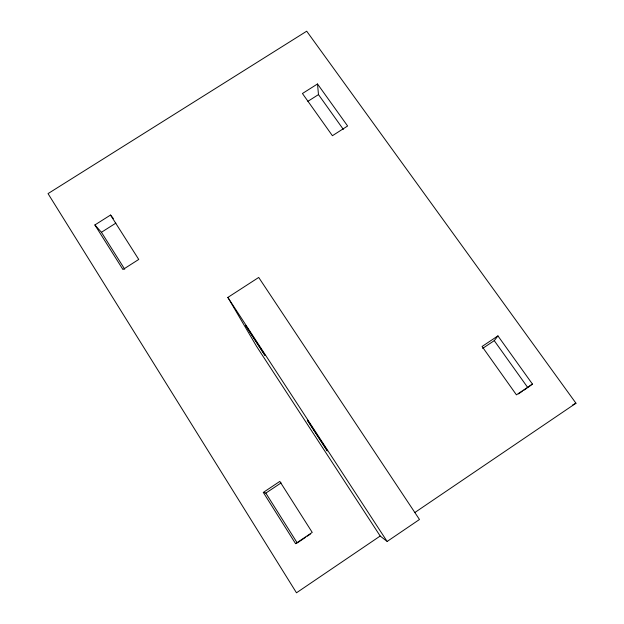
<?xml version="1.0" encoding="UTF-8"?>
<svg xmlns="http://www.w3.org/2000/svg" width="624" height="624" viewBox="0 0 624 624"><rect width="100%" height="100%" fill="white"/><g stroke="black" fill="none" stroke-linecap="round" stroke-linejoin="round"><path stroke-width="0.94" d="M494.255 340.657L497.936 335.891L532.428 384.056L527.787 387.605L494.255 340.657L482.664 348.395M387.13 541.468L419.476 519.496L258.71 277.446L227.861 297.422L256.526 346.297L380.188 536.024L387.13 541.468L227.861 297.422M380.188 536.024L296.486 592.8L48.032 193.612L306.704 31.2L575.968 403.229L414.726 512.6M295.565 543.644L312.234 532.412L279.817 481.408L263.312 492.422L295.565 543.644L297.235 542.95L265.824 493.108L263.312 492.422M532.428 384.056L516.422 394.836L482.071 346.476L497.936 335.891M298.007 542.435L305.729 537.225M307.273 536.188L310.362 534.105M518.435 393.908L522.327 391.279M523.887 390.226L527.007 388.128M265.824 493.108L281.081 482.921M110.526 215.046L138.739 259.444L122.951 269.529L94.879 224.952L110.526 215.046L113.318 218.486M317.507 83.967L302.437 93.506L332.413 135.712L347.615 126.001L317.507 83.967L318.482 94.598L343.333 129.394M94.879 224.952L101.439 232.276L115.877 223.119M307.866 101.338L318.482 94.598M572.637 404.976L575.968 403.229M101.439 232.276L124.73 269.24M307.694 420.631L307.336 420.163L327.366 450.941L307.694 420.631M246.23 326.375L245.723 325.681L264.989 355.391L246.23 326.375"/></g></svg>
